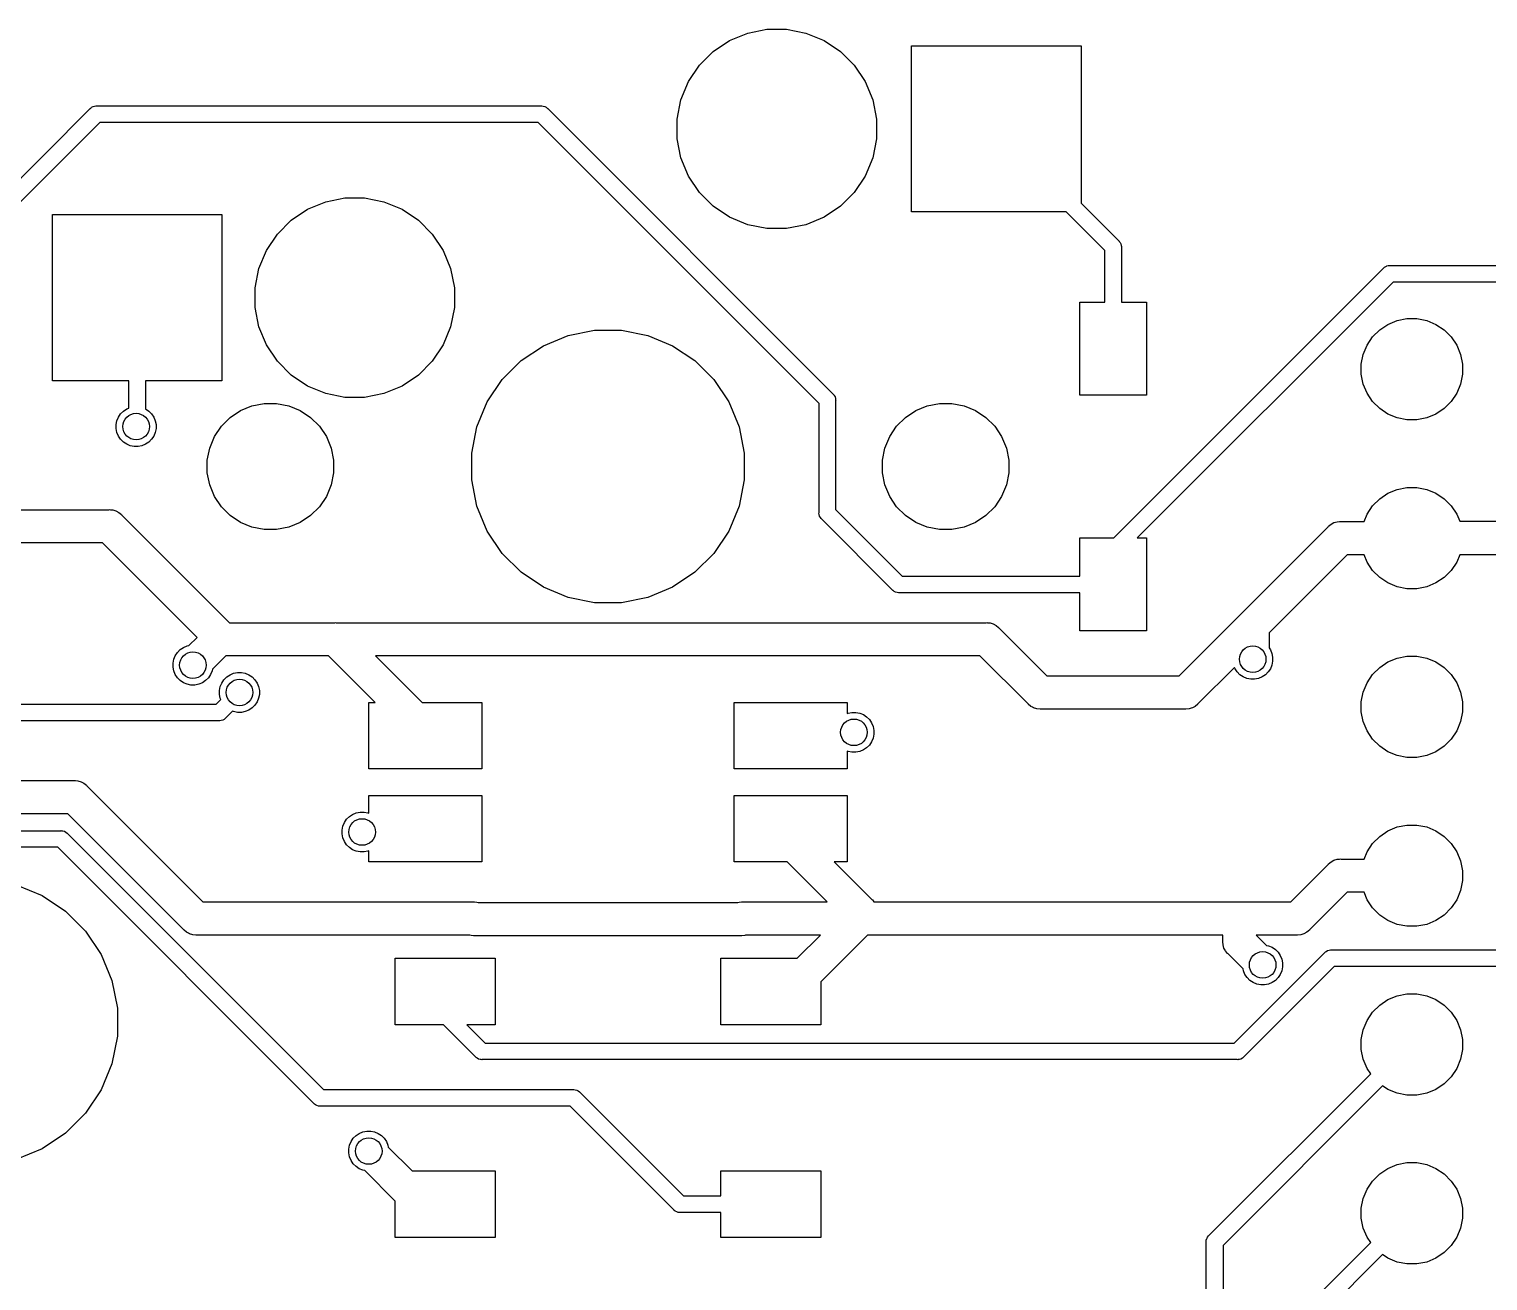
# Model space of a CAD drawing. Extents: x 0.5 to 11.2, y -4.1 to -0.9.
# Drawn here: x 4.189 to 5.053, y -1.798 to -1.056 of the extents above; entities that cross this region are included whole.
import ezdxf

# ---------------------------------------------------------------- set-up
doc = ezdxf.new("R2010")
doc.units = 0
doc.header["$MEASUREMENT"] = 0
doc.layers.add('BLACK', color=7, linetype='CONTINUOUS')

msp = doc.modelspace()

# ---------------------------------------------------------------- linework, layer by layer
at = {"layer": 'BLACK', "linetype": 'CONTINUOUS'}
for p, q in [((4.60382, -1.06282), (4.61457, -1.05837)), ((4.61457, -1.05837), (4.62597, -1.0561)), ((4.62597, -1.0561), (4.63761, -1.0561)), ((4.63761, -1.0561), (4.64902, -1.05837)), ((4.64902, -1.05837), (4.65976, -1.06282)), ((4.58592, -1.07751), (4.59415, -1.06929)), ((4.59415, -1.06929), (4.60382, -1.06282)), ((4.65976, -1.06282), (4.66944, -1.06929)), ((4.66944, -1.06929), (4.67766, -1.07751)), ((4.71159, -1.16437), (4.71159, -1.06594)), ((4.71159, -1.06594), (4.81199, -1.06594)), ((4.81199, -1.06594), (4.81199, -1.15918)), ((4.57946, -1.08718), (4.58592, -1.07751)), ((4.67766, -1.07751), (4.68413, -1.08718)), ((4.57501, -1.09793), (4.57946, -1.08718)), ((4.68413, -1.08718), (4.68858, -1.09793)), ((4.1584, -1.16977), (4.22499, -1.10319)), ((4.22499, -1.10319), (4.22515, -1.103)), ((4.22515, -1.103), (4.22556, -1.10266)), ((4.22556, -1.10266), (4.22589, -1.10238)), ((4.22589, -1.10238), (4.22675, -1.10193)), ((4.22675, -1.10193), (4.22768, -1.10165)), ((4.22768, -1.10165), (4.2284, -1.10157)), ((4.2284, -1.10157), (4.22864, -1.10155)), ((4.2284, -1.10157), (4.2284, -1.10157)), ((4.22864, -1.10155), (4.22888, -1.10157)), ((4.22888, -1.10157), (4.49218, -1.10157)), ((4.49218, -1.10157), (4.49242, -1.10155)), ((4.49242, -1.10155), (4.49266, -1.10157)), ((4.49266, -1.10157), (4.49266, -1.10157)), ((4.49266, -1.10157), (4.49339, -1.10165)), ((4.49339, -1.10165), (4.49431, -1.10193)), ((4.49431, -1.10193), (4.49517, -1.10238)), ((4.49517, -1.10238), (4.49592, -1.103)), ((4.49592, -1.103), (4.49607, -1.10319)), ((4.49607, -1.10319), (4.66502, -1.27214)), ((4.57274, -1.10934), (4.57501, -1.09793)), ((4.68858, -1.09793), (4.69085, -1.10934)), ((4.23068, -1.11142), (4.16663, -1.17546)), ((4.49038, -1.11142), (4.23068, -1.11142)), ((4.65679, -1.27783), (4.49038, -1.11142)), ((4.57274, -1.12097), (4.57274, -1.10934)), ((4.69085, -1.10934), (4.69085, -1.12097)), ((4.57501, -1.13238), (4.57274, -1.12097)), ((4.69085, -1.12097), (4.68858, -1.13238)), ((4.57946, -1.14313), (4.57501, -1.13238)), ((4.68858, -1.13238), (4.68413, -1.14313)), ((4.58592, -1.1528), (4.57946, -1.14313)), ((4.68413, -1.14313), (4.67766, -1.1528)), ((4.36457, -1.15837), (4.37597, -1.1561)), ((4.37597, -1.1561), (4.38761, -1.1561)), ((4.38761, -1.1561), (4.39902, -1.15837)), ((4.59415, -1.16103), (4.58592, -1.1528)), ((4.67766, -1.1528), (4.66944, -1.16103)), ((4.20266, -1.26437), (4.20266, -1.16594)), ((4.20266, -1.16594), (4.30305, -1.16594)), ((4.30305, -1.16594), (4.30305, -1.26437)), ((4.34415, -1.16929), (4.35382, -1.16282)), ((4.35382, -1.16282), (4.36457, -1.15837)), ((4.39902, -1.15837), (4.40976, -1.16282)), ((4.40976, -1.16282), (4.41944, -1.16929)), ((4.60382, -1.16749), (4.59415, -1.16103)), ((4.66944, -1.16103), (4.65976, -1.16749)), ((4.80326, -1.16437), (4.71159, -1.16437)), ((4.82608, -1.1872), (4.80326, -1.16437)), ((4.81199, -1.15918), (4.83431, -1.18151)), ((4.33592, -1.17751), (4.34415, -1.16929)), ((4.41944, -1.16929), (4.42766, -1.17751)), ((4.61457, -1.17194), (4.60382, -1.16749)), ((4.62597, -1.17421), (4.61457, -1.17194)), ((4.63761, -1.17421), (4.62597, -1.17421)), ((4.64902, -1.17194), (4.63761, -1.17421)), ((4.65976, -1.16749), (4.64902, -1.17194)), ((4.32946, -1.18718), (4.33592, -1.17751)), ((4.42766, -1.17751), (4.43413, -1.18718)), ((4.83431, -1.18151), (4.8345, -1.18166)), ((4.8345, -1.18166), (4.83465, -1.18185)), ((4.83465, -1.18185), (4.83465, -1.18185)), ((4.83465, -1.18185), (4.83504, -1.18231)), ((4.83504, -1.18231), (4.83512, -1.18241)), ((4.83512, -1.18241), (4.83557, -1.18327)), ((4.83557, -1.18327), (4.83585, -1.18419)), ((4.32501, -1.19793), (4.32946, -1.18718)), ((4.43413, -1.18718), (4.43858, -1.19793)), ((4.82608, -1.21772), (4.82608, -1.1872)), ((4.83585, -1.18419), (4.83593, -1.18492)), ((4.83593, -1.18492), (4.83593, -1.18492)), ((4.83593, -1.18492), (4.83595, -1.18516)), ((4.83595, -1.18516), (4.83593, -1.1854)), ((4.83593, -1.1854), (4.83593, -1.21772)), ((4.32274, -1.20934), (4.32501, -1.19793)), ((4.43858, -1.19793), (4.44085, -1.20934)), ((4.83142, -1.35748), (4.99122, -1.19768)), ((4.99122, -1.19768), (4.99138, -1.19749)), ((4.99138, -1.19749), (4.99179, -1.19715)), ((4.99179, -1.19715), (4.99213, -1.19687)), ((4.99213, -1.19687), (4.99298, -1.19642)), ((4.99298, -1.19642), (4.99318, -1.19636)), ((4.99318, -1.19636), (4.99391, -1.19613)), ((4.99391, -1.19613), (4.99463, -1.19606)), ((4.99463, -1.19606), (4.99487, -1.19604)), ((4.99463, -1.19606), (4.99463, -1.19606)), ((4.99487, -1.19604), (4.99512, -1.19606)), ((4.99512, -1.19606), (5.62604, -1.19606)), ((4.32274, -1.22097), (4.32274, -1.20934)), ((4.44085, -1.20934), (4.44085, -1.22097)), ((4.99691, -1.20591), (4.84534, -1.35748)), ((5.62424, -1.20591), (4.99691, -1.20591)), ((4.81132, -1.27283), (4.81132, -1.21772)), ((4.81132, -1.21772), (4.82608, -1.21772)), ((4.83593, -1.21772), (4.85069, -1.21772)), ((4.85069, -1.21772), (4.85069, -1.27283)), ((4.32501, -1.23238), (4.32274, -1.22097)), ((4.44085, -1.22097), (4.43858, -1.23238)), ((4.32946, -1.24313), (4.32501, -1.23238)), ((4.43858, -1.23238), (4.43413, -1.24313)), ((4.50825, -1.23755), (4.52384, -1.23445)), ((4.52384, -1.23445), (4.53974, -1.23445)), ((4.53974, -1.23445), (4.55533, -1.23755)), ((4.98473, -1.23844), (4.9889, -1.23426)), ((4.9889, -1.23426), (4.99382, -1.23097)), ((4.99382, -1.23097), (4.99928, -1.22871)), ((4.99928, -1.22871), (5.00507, -1.22756)), ((5.00507, -1.22756), (5.01098, -1.22756)), ((5.01098, -1.22756), (5.01678, -1.22871)), ((5.01678, -1.22871), (5.02224, -1.23097)), ((5.02224, -1.23097), (5.02715, -1.23426)), ((5.02715, -1.23426), (5.03133, -1.23844)), ((4.33592, -1.2528), (4.32946, -1.24313)), ((4.43413, -1.24313), (4.42766, -1.2528)), ((4.48034, -1.25247), (4.49356, -1.24363)), ((4.49356, -1.24363), (4.50825, -1.23755)), ((4.55533, -1.23755), (4.57002, -1.24363)), ((4.57002, -1.24363), (4.58324, -1.25247)), ((4.97918, -1.24881), (4.98144, -1.24335)), ((4.98144, -1.24335), (4.98473, -1.23844)), ((5.03133, -1.23844), (5.03461, -1.24335)), ((5.03461, -1.24335), (5.03687, -1.24881)), ((4.34415, -1.26103), (4.33592, -1.2528)), ((4.42766, -1.2528), (4.41944, -1.26103)), ((4.4691, -1.26371), (4.48034, -1.25247)), ((4.58324, -1.25247), (4.59448, -1.26371)), ((4.97803, -1.2546), (4.97918, -1.24881)), ((5.03687, -1.24881), (5.03803, -1.2546)), ((4.35382, -1.26749), (4.34415, -1.26103)), ((4.41944, -1.26103), (4.40976, -1.26749)), ((4.97803, -1.26051), (4.97803, -1.2546)), ((4.97918, -1.26631), (4.97803, -1.26051)), ((5.03803, -1.26051), (5.03687, -1.26631)), ((5.03803, -1.2546), (5.03803, -1.26051)), ((4.24793, -1.26437), (4.20266, -1.26437)), ((4.24793, -1.28055), (4.24793, -1.26437)), ((4.30305, -1.26437), (4.25778, -1.26437)), ((4.25778, -1.26437), (4.25778, -1.28103)), ((4.36457, -1.27194), (4.35382, -1.26749)), ((4.40976, -1.26749), (4.39902, -1.27194)), ((4.46027, -1.27693), (4.4691, -1.26371)), ((4.59448, -1.26371), (4.60331, -1.27693)), ((4.98144, -1.27177), (4.97918, -1.26631)), ((5.03687, -1.26631), (5.03461, -1.27177)), ((4.32088, -1.27919), (4.32811, -1.27776)), ((4.32811, -1.27776), (4.33548, -1.27776)), ((4.33548, -1.27776), (4.3427, -1.27919)), ((4.37597, -1.27421), (4.36457, -1.27194)), ((4.38761, -1.27421), (4.37597, -1.27421)), ((4.39902, -1.27194), (4.38761, -1.27421)), ((4.45418, -1.29162), (4.46027, -1.27693)), ((4.60331, -1.27693), (4.6094, -1.29162)), ((4.65679, -1.34248), (4.65679, -1.27783)), ((4.66502, -1.27214), (4.66521, -1.27229)), ((4.66521, -1.27229), (4.66536, -1.27248)), ((4.66536, -1.27248), (4.66536, -1.27248)), ((4.66536, -1.27248), (4.66569, -1.27288)), ((4.66569, -1.27288), (4.66582, -1.27304)), ((4.66582, -1.27304), (4.66628, -1.27389)), ((4.66628, -1.27389), (4.66656, -1.27482)), ((4.66656, -1.27482), (4.66663, -1.27555)), ((4.66663, -1.27555), (4.66663, -1.27555)), ((4.66663, -1.27555), (4.66666, -1.27579)), ((4.66666, -1.27579), (4.66663, -1.27603)), ((4.66663, -1.27603), (4.66663, -1.34068)), ((4.72088, -1.27919), (4.72811, -1.27776)), ((4.72811, -1.27776), (4.73548, -1.27776)), ((4.73548, -1.27776), (4.7427, -1.27919)), ((4.85069, -1.27283), (4.81132, -1.27283)), ((4.98473, -1.27668), (4.98144, -1.27177)), ((4.9889, -1.28086), (4.98473, -1.27668)), ((5.03133, -1.27668), (5.02715, -1.28086)), ((5.03461, -1.27177), (5.03133, -1.27668)), ((4.24091, -1.28809), (4.2418, -1.28594)), ((4.2418, -1.28594), (4.24309, -1.28401)), ((4.24309, -1.28401), (4.24473, -1.28236)), ((4.24473, -1.28236), (4.24667, -1.28107)), ((4.24667, -1.28107), (4.24793, -1.28055)), ((4.25778, -1.28103), (4.25786, -1.28107)), ((4.25786, -1.28107), (4.25979, -1.28236)), ((4.25979, -1.28236), (4.26144, -1.28401)), ((4.26144, -1.28401), (4.26273, -1.28594)), ((4.26273, -1.28594), (4.26362, -1.28809)), ((4.30274, -1.29132), (4.30795, -1.28611)), ((4.30795, -1.28611), (4.31408, -1.28201)), ((4.31408, -1.28201), (4.32088, -1.27919)), ((4.3427, -1.27919), (4.34951, -1.28201)), ((4.34951, -1.28201), (4.35563, -1.28611)), ((4.35563, -1.28611), (4.36084, -1.29132)), ((4.70274, -1.29132), (4.70795, -1.28611)), ((4.70795, -1.28611), (4.71408, -1.28201)), ((4.71408, -1.28201), (4.72088, -1.27919)), ((4.7427, -1.27919), (4.74951, -1.28201)), ((4.74951, -1.28201), (4.75563, -1.28611)), ((4.75563, -1.28611), (4.76084, -1.29132)), ((4.99382, -1.28414), (4.9889, -1.28086)), ((4.99928, -1.28641), (4.99382, -1.28414)), ((5.00507, -1.28756), (4.99928, -1.28641)), ((5.01678, -1.28641), (5.01098, -1.28756)), ((5.02224, -1.28414), (5.01678, -1.28641)), ((5.02715, -1.28086), (5.02224, -1.28414)), ((4.24045, -1.29037), (4.24091, -1.28809)), ((4.24045, -1.2927), (4.24045, -1.29037)), ((4.24091, -1.29498), (4.24045, -1.2927)), ((4.2418, -1.29713), (4.24091, -1.29498)), ((4.26362, -1.29498), (4.26273, -1.29713)), ((4.26362, -1.28809), (4.26407, -1.29037)), ((4.26407, -1.2927), (4.26362, -1.29498)), ((4.26407, -1.29037), (4.26407, -1.2927)), ((4.29865, -1.29744), (4.30274, -1.29132)), ((4.36084, -1.29132), (4.36494, -1.29744)), ((4.45108, -1.30721), (4.45418, -1.29162)), ((4.6094, -1.29162), (4.6125, -1.30721)), ((4.69865, -1.29744), (4.70274, -1.29132)), ((4.76084, -1.29132), (4.76494, -1.29744)), ((5.01098, -1.28756), (5.00507, -1.28756)), ((4.24309, -1.29906), (4.2418, -1.29713)), ((4.24473, -1.30071), (4.24309, -1.29906)), ((4.24667, -1.302), (4.24473, -1.30071)), ((4.24882, -1.30289), (4.24667, -1.302)), ((4.2511, -1.30335), (4.24882, -1.30289)), ((4.25343, -1.30335), (4.2511, -1.30335)), ((4.25571, -1.30289), (4.25343, -1.30335)), ((4.25786, -1.302), (4.25571, -1.30289)), ((4.25979, -1.30071), (4.25786, -1.302)), ((4.26144, -1.29906), (4.25979, -1.30071)), ((4.26273, -1.29713), (4.26144, -1.29906)), ((4.29439, -1.31147), (4.29583, -1.30425)), ((4.29583, -1.30425), (4.29865, -1.29744)), ((4.36494, -1.29744), (4.36776, -1.30425)), ((4.36776, -1.30425), (4.36919, -1.31147)), ((4.69439, -1.31147), (4.69583, -1.30425)), ((4.69583, -1.30425), (4.69865, -1.29744)), ((4.76494, -1.29744), (4.76776, -1.30425)), ((4.76776, -1.30425), (4.76919, -1.31147)), ((4.29439, -1.31884), (4.29439, -1.31147)), ((4.36919, -1.31147), (4.36919, -1.31884)), ((4.45108, -1.32311), (4.45108, -1.30721)), ((4.6125, -1.30721), (4.6125, -1.32311)), ((4.69439, -1.31884), (4.69439, -1.31147)), ((4.76919, -1.31147), (4.76919, -1.31884)), ((4.29583, -1.32607), (4.29439, -1.31884)), ((4.36919, -1.31884), (4.36776, -1.32607)), ((4.69583, -1.32607), (4.69439, -1.31884)), ((4.76919, -1.31884), (4.76776, -1.32607)), ((4.29865, -1.33287), (4.29583, -1.32607)), ((4.36776, -1.32607), (4.36494, -1.33287)), ((4.45418, -1.3387), (4.45108, -1.32311)), ((4.6125, -1.32311), (4.6094, -1.3387)), ((4.69865, -1.33287), (4.69583, -1.32607)), ((4.76776, -1.32607), (4.76494, -1.33287)), ((4.99382, -1.33097), (4.99928, -1.32871)), ((4.99928, -1.32871), (5.00507, -1.32756)), ((5.00507, -1.32756), (5.01098, -1.32756)), ((5.01098, -1.32756), (5.01678, -1.32871)), ((5.01678, -1.32871), (5.02224, -1.33097)), ((4.30274, -1.339), (4.29865, -1.33287)), ((4.30795, -1.34421), (4.30274, -1.339)), ((4.36084, -1.339), (4.35563, -1.34421)), ((4.36494, -1.33287), (4.36084, -1.339)), ((4.46027, -1.35339), (4.45418, -1.3387)), ((4.6094, -1.3387), (4.60331, -1.35339)), ((4.70274, -1.339), (4.69865, -1.33287)), ((4.70795, -1.34421), (4.70274, -1.339)), ((4.76084, -1.339), (4.75563, -1.34421)), ((4.76494, -1.33287), (4.76084, -1.339)), ((4.98144, -1.34335), (4.98473, -1.33844)), ((4.98473, -1.33844), (4.9889, -1.33426)), ((4.9889, -1.33426), (4.99382, -1.33097)), ((5.02224, -1.33097), (5.02715, -1.33426)), ((5.02715, -1.33426), (5.03133, -1.33844)), ((5.03133, -1.33844), (5.03461, -1.34335)), ((4.05162, -1.34075), (4.23603, -1.34075)), ((4.23603, -1.34075), (4.23652, -1.3407)), ((4.23652, -1.3407), (4.237, -1.34075)), ((4.237, -1.34075), (4.23845, -1.34089)), ((4.23845, -1.34089), (4.2403, -1.34145)), ((4.2403, -1.34145), (4.24201, -1.34237)), ((4.24201, -1.34237), (4.24351, -1.3436)), ((4.24351, -1.3436), (4.24382, -1.34397)), ((4.24382, -1.34397), (4.30752, -1.40768)), ((4.31408, -1.3483), (4.30795, -1.34421)), ((4.35563, -1.34421), (4.34951, -1.3483)), ((4.65677, -1.34272), (4.65679, -1.34248)), ((4.65686, -1.34368), (4.65677, -1.34272)), ((4.65714, -1.34461), (4.65686, -1.34368)), ((4.6576, -1.34546), (4.65714, -1.34461)), ((4.65802, -1.34597), (4.6576, -1.34546)), ((4.65822, -1.34621), (4.65802, -1.34597)), ((4.6584, -1.34637), (4.65822, -1.34621)), ((4.70039, -1.38835), (4.6584, -1.34637)), ((4.66663, -1.34068), (4.70607, -1.38012)), ((4.71408, -1.3483), (4.70795, -1.34421)), ((4.75563, -1.34421), (4.74951, -1.3483)), ((4.96182, -1.34842), (4.96367, -1.34786)), ((4.96367, -1.34786), (4.96512, -1.34772)), ((4.96512, -1.34772), (4.9656, -1.34767)), ((4.96512, -1.34772), (4.96512, -1.34772)), ((4.9656, -1.34767), (4.96608, -1.34772)), ((4.96608, -1.34772), (4.97963, -1.34772)), ((4.97963, -1.34772), (4.98144, -1.34335)), ((5.03461, -1.34335), (5.03636, -1.34756)), ((5.03636, -1.34756), (5.50675, -1.34756)), ((4.32088, -1.35112), (4.31408, -1.3483)), ((4.32811, -1.35256), (4.32088, -1.35112)), ((4.33548, -1.35256), (4.32811, -1.35256)), ((4.3427, -1.35112), (4.33548, -1.35256)), ((4.34951, -1.3483), (4.3427, -1.35112)), ((4.4691, -1.36661), (4.46027, -1.35339)), ((4.60331, -1.35339), (4.59448, -1.36661)), ((4.72088, -1.35112), (4.71408, -1.3483)), ((4.72811, -1.35256), (4.72088, -1.35112)), ((4.73548, -1.35256), (4.72811, -1.35256)), ((4.7427, -1.35112), (4.73548, -1.35256)), ((4.74951, -1.3483), (4.7427, -1.35112)), ((4.90698, -1.40226), (4.9583, -1.35094)), ((4.9583, -1.35094), (4.95861, -1.35057)), ((4.95861, -1.35057), (4.96011, -1.34934)), ((4.96011, -1.34934), (4.96182, -1.34842)), ((4.23244, -1.36043), (4.04802, -1.36043)), ((4.28842, -1.41641), (4.23244, -1.36043)), ((4.81132, -1.38012), (4.81132, -1.35748)), ((4.81132, -1.35748), (4.83142, -1.35748)), ((4.84534, -1.35748), (4.85069, -1.35748)), ((4.85069, -1.35748), (4.85069, -1.4126)), ((4.48034, -1.37785), (4.4691, -1.36661)), ((4.59448, -1.36661), (4.58324, -1.37785)), ((4.96968, -1.3674), (4.92344, -1.41364)), ((4.97963, -1.3674), (4.96968, -1.3674)), ((4.98144, -1.37177), (4.97963, -1.3674)), ((4.98473, -1.37668), (4.98144, -1.37177)), ((5.03461, -1.37177), (5.03133, -1.37668)), ((5.03636, -1.36756), (5.03461, -1.37177)), ((5.5031, -1.36756), (5.03636, -1.36756)), ((4.49356, -1.38668), (4.48034, -1.37785)), ((4.58324, -1.37785), (4.57002, -1.38668)), ((4.70607, -1.38012), (4.81132, -1.38012)), ((4.9889, -1.38086), (4.98473, -1.37668)), ((4.99382, -1.38414), (4.9889, -1.38086)), ((5.02715, -1.38086), (5.02224, -1.38414)), ((5.03133, -1.37668), (5.02715, -1.38086)), ((4.50825, -1.39276), (4.49356, -1.38668)), ((4.57002, -1.38668), (4.55533, -1.39276)), ((4.70054, -1.38854), (4.70039, -1.38835)), ((4.70073, -1.38869), (4.70054, -1.38854)), ((4.70102, -1.38893), (4.70073, -1.38869)), ((4.70073, -1.38869), (4.70073, -1.38869)), ((4.70129, -1.38915), (4.70102, -1.38893)), ((4.70214, -1.38961), (4.70129, -1.38915)), ((4.70307, -1.38989), (4.70214, -1.38961)), ((4.70379, -1.38996), (4.70307, -1.38989)), ((4.70404, -1.38998), (4.70379, -1.38996)), ((4.70379, -1.38996), (4.70379, -1.38996)), ((4.70428, -1.38996), (4.70404, -1.38998)), ((4.81132, -1.38996), (4.70428, -1.38996)), ((4.81132, -1.4126), (4.81132, -1.38996)), ((4.99928, -1.38641), (4.99382, -1.38414)), ((5.00507, -1.38756), (4.99928, -1.38641)), ((5.01098, -1.38756), (5.00507, -1.38756)), ((5.01678, -1.38641), (5.01098, -1.38756)), ((5.02224, -1.38414), (5.01678, -1.38641)), ((4.52384, -1.39587), (4.50825, -1.39276)), ((4.53974, -1.39587), (4.52384, -1.39587)), ((4.55533, -1.39276), (4.53974, -1.39587)), ((4.30752, -1.40768), (4.36989, -1.40768)), ((4.36989, -1.40768), (4.37037, -1.40763)), ((4.37037, -1.40763), (4.37086, -1.40768)), ((4.37086, -1.40768), (4.75572, -1.40768)), ((4.75572, -1.40768), (4.7562, -1.40763)), ((4.7562, -1.40763), (4.75668, -1.40768)), ((4.75668, -1.40768), (4.75813, -1.40782)), ((4.75813, -1.40782), (4.75999, -1.40838)), ((4.75999, -1.40838), (4.7617, -1.4093)), ((4.87007, -1.43917), (4.9063, -1.40294)), ((4.9063, -1.40294), (4.9066, -1.40257)), ((4.9066, -1.40257), (4.90698, -1.40226)), ((4.28358, -1.42125), (4.28842, -1.41641)), ((4.7617, -1.4093), (4.76319, -1.41053)), ((4.76319, -1.41053), (4.7635, -1.4109)), ((4.7635, -1.4109), (4.79177, -1.43917)), ((4.85069, -1.4126), (4.81132, -1.4126)), ((4.92344, -1.41364), (4.92344, -1.42268)), ((4.27546, -1.42723), (4.27675, -1.42529)), ((4.27675, -1.42529), (4.2784, -1.42365)), ((4.2784, -1.42365), (4.28033, -1.42236)), ((4.28033, -1.42236), (4.28248, -1.42147)), ((4.28248, -1.42147), (4.28358, -1.42125)), ((4.92344, -1.42268), (4.92415, -1.42374)), ((4.92415, -1.42374), (4.92504, -1.42589)), ((4.27411, -1.43166), (4.27457, -1.42938)), ((4.27411, -1.43399), (4.27411, -1.43166)), ((4.27457, -1.43627), (4.27411, -1.43399)), ((4.27457, -1.42938), (4.27546, -1.42723)), ((4.30504, -1.42763), (4.2975, -1.43517)), ((4.30531, -1.42736), (4.30504, -1.42763)), ((4.30504, -1.42763), (4.30504, -1.42763)), ((4.3663, -1.42736), (4.30531, -1.42736)), ((4.39386, -1.45492), (4.3663, -1.42736)), ((4.75212, -1.42736), (4.39414, -1.42736)), ((4.39414, -1.42736), (4.42169, -1.45492)), ((4.7804, -1.45563), (4.75212, -1.42736)), ((4.9029, -1.43418), (4.88145, -1.45563)), ((4.90321, -1.43493), (4.9029, -1.43418)), ((4.92504, -1.43278), (4.92415, -1.43493)), ((4.92504, -1.42589), (4.92549, -1.42817)), ((4.92549, -1.43049), (4.92504, -1.43278)), ((4.92549, -1.42817), (4.92549, -1.43049)), ((4.98473, -1.43844), (4.9889, -1.43426)), ((4.9889, -1.43426), (4.99382, -1.43097)), ((4.99382, -1.43097), (4.99928, -1.42871)), ((4.99928, -1.42871), (5.00507, -1.42756)), ((5.00507, -1.42756), (5.01098, -1.42756)), ((5.01098, -1.42756), (5.01678, -1.42871)), ((5.01678, -1.42871), (5.02224, -1.43097)), ((5.02224, -1.43097), (5.02715, -1.43426)), ((5.02715, -1.43426), (5.03133, -1.43844)), ((4.27546, -1.43842), (4.27457, -1.43627)), ((4.27675, -1.44035), (4.27546, -1.43842)), ((4.2784, -1.442), (4.27675, -1.44035)), ((4.28033, -1.44329), (4.2784, -1.442)), ((4.29345, -1.442), (4.29152, -1.44329)), ((4.2951, -1.44035), (4.29345, -1.442)), ((4.29639, -1.43842), (4.2951, -1.44035)), ((4.29728, -1.43627), (4.29639, -1.43842)), ((4.2975, -1.43517), (4.29728, -1.43627)), ((4.30302, -1.44342), (4.30431, -1.44149)), ((4.30431, -1.44149), (4.30596, -1.43984)), ((4.30596, -1.43984), (4.30789, -1.43855)), ((4.30789, -1.43855), (4.31004, -1.43766)), ((4.31004, -1.43766), (4.31232, -1.4372)), ((4.31232, -1.4372), (4.31465, -1.4372)), ((4.31465, -1.4372), (4.31693, -1.43766)), ((4.31693, -1.43766), (4.31908, -1.43855)), ((4.31908, -1.43855), (4.32101, -1.43984)), ((4.32101, -1.43984), (4.32266, -1.44149)), ((4.32266, -1.44149), (4.32395, -1.44342)), ((4.79177, -1.43917), (4.87007, -1.43917)), ((4.90451, -1.43686), (4.90321, -1.43493)), ((4.90615, -1.4385), (4.90451, -1.43686)), ((4.90809, -1.4398), (4.90615, -1.4385)), ((4.91024, -1.44069), (4.90809, -1.4398)), ((4.91252, -1.44114), (4.91024, -1.44069)), ((4.91484, -1.44114), (4.91252, -1.44114)), ((4.91713, -1.44069), (4.91484, -1.44114)), ((4.91928, -1.4398), (4.91713, -1.44069)), ((4.92121, -1.4385), (4.91928, -1.4398)), ((4.92286, -1.43686), (4.92121, -1.4385)), ((4.92415, -1.43493), (4.92286, -1.43686)), ((4.98144, -1.44335), (4.98473, -1.43844)), ((5.03133, -1.43844), (5.03461, -1.44335)), ((4.28248, -1.44418), (4.28033, -1.44329)), ((4.28476, -1.44463), (4.28248, -1.44418)), ((4.28709, -1.44463), (4.28476, -1.44463)), ((4.28937, -1.44418), (4.28709, -1.44463)), ((4.29152, -1.44329), (4.28937, -1.44418)), ((4.30167, -1.44785), (4.30213, -1.44557)), ((4.30167, -1.45018), (4.30167, -1.44785)), ((4.30213, -1.45246), (4.30167, -1.45018)), ((4.30213, -1.44557), (4.30302, -1.44342)), ((4.32395, -1.44342), (4.32484, -1.44557)), ((4.32484, -1.44557), (4.3253, -1.44785)), ((4.3253, -1.45018), (4.32484, -1.45246)), ((4.3253, -1.44785), (4.3253, -1.45018)), ((4.97803, -1.4546), (4.97918, -1.44881)), ((4.97918, -1.44881), (4.98144, -1.44335)), ((5.03461, -1.44335), (5.03687, -1.44881)), ((5.03687, -1.44881), (5.03803, -1.4546)), ((4.0108, -1.45591), (4.29964, -1.45591)), ((4.29964, -1.45591), (4.30241, -1.45313)), ((4.30241, -1.45313), (4.30213, -1.45246)), ((4.30937, -1.46009), (4.30532, -1.46414)), ((4.31004, -1.46037), (4.30937, -1.46009)), ((4.31908, -1.45948), (4.31693, -1.46037)), ((4.32101, -1.45819), (4.31908, -1.45948)), ((4.32266, -1.45654), (4.32101, -1.45819)), ((4.32395, -1.45461), (4.32266, -1.45654)), ((4.32484, -1.45246), (4.32395, -1.45461)), ((4.39006, -1.49429), (4.39006, -1.45492)), ((4.39006, -1.45492), (4.39386, -1.45492)), ((4.42169, -1.45492), (4.45699, -1.45492)), ((4.45699, -1.45492), (4.45699, -1.49429)), ((4.60659, -1.49429), (4.60659, -1.45492)), ((4.60659, -1.45492), (4.67352, -1.45492)), ((4.67352, -1.45492), (4.67352, -1.46148)), ((4.7807, -1.45601), (4.7804, -1.45563)), ((4.7822, -1.45724), (4.7807, -1.45601)), ((4.7832, -1.45777), (4.7822, -1.45724)), ((4.78391, -1.45815), (4.7832, -1.45777)), ((4.78577, -1.45872), (4.78391, -1.45815)), ((4.7877, -1.45891), (4.78577, -1.45872)), ((4.78818, -1.45886), (4.7877, -1.45891)), ((4.87366, -1.45886), (4.78818, -1.45886)), ((4.87414, -1.45891), (4.87366, -1.45886)), ((4.87607, -1.45872), (4.87414, -1.45891)), ((4.87719, -1.45838), (4.87607, -1.45872)), ((4.87793, -1.45815), (4.87719, -1.45838)), ((4.87964, -1.45724), (4.87793, -1.45815)), ((4.88114, -1.45601), (4.87964, -1.45724)), ((4.88145, -1.45563), (4.88114, -1.45601)), ((4.97803, -1.46051), (4.97803, -1.4546)), ((5.03803, -1.4546), (5.03803, -1.46051)), ((4.30143, -1.46575), (4.009, -1.46575)), ((4.30167, -1.46577), (4.30143, -1.46575)), ((4.30192, -1.46575), (4.30167, -1.46577)), ((4.30264, -1.46568), (4.30192, -1.46575)), ((4.30192, -1.46575), (4.30192, -1.46575)), ((4.30357, -1.4654), (4.30264, -1.46568)), ((4.30442, -1.46494), (4.30357, -1.4654)), ((4.30517, -1.46432), (4.30442, -1.46494)), ((4.30532, -1.46414), (4.30517, -1.46432)), ((4.31232, -1.46083), (4.31004, -1.46037)), ((4.31465, -1.46083), (4.31232, -1.46083)), ((4.31693, -1.46037), (4.31465, -1.46083)), ((4.67352, -1.46148), (4.67402, -1.46128)), ((4.67402, -1.46128), (4.6763, -1.46083)), ((4.6763, -1.46083), (4.67862, -1.46083)), ((4.67862, -1.46083), (4.68091, -1.46128)), ((4.68091, -1.46128), (4.68306, -1.46217)), ((4.68306, -1.46217), (4.68499, -1.46346)), ((4.68499, -1.46346), (4.68663, -1.46511)), ((4.68663, -1.46511), (4.68793, -1.46704)), ((4.68793, -1.46704), (4.68882, -1.46919)), ((4.97918, -1.46631), (4.97803, -1.46051)), ((4.98144, -1.47177), (4.97918, -1.46631)), ((5.03687, -1.46631), (5.03461, -1.47177)), ((5.03803, -1.46051), (5.03687, -1.46631)), ((4.68882, -1.47608), (4.68793, -1.47823)), ((4.68882, -1.46919), (4.68927, -1.47147)), ((4.68927, -1.4738), (4.68882, -1.47608)), ((4.68927, -1.47147), (4.68927, -1.4738)), ((4.98473, -1.47668), (4.98144, -1.47177)), ((4.9889, -1.48086), (4.98473, -1.47668)), ((5.03133, -1.47668), (5.02715, -1.48086)), ((5.03461, -1.47177), (5.03133, -1.47668)), ((4.67402, -1.48399), (4.67352, -1.48379)), ((4.67352, -1.48379), (4.67352, -1.49429)), ((4.6763, -1.48445), (4.67402, -1.48399)), ((4.67862, -1.48445), (4.6763, -1.48445)), ((4.68091, -1.48399), (4.67862, -1.48445)), ((4.68306, -1.4831), (4.68091, -1.48399)), ((4.68499, -1.48181), (4.68306, -1.4831)), ((4.68663, -1.48017), (4.68499, -1.48181)), ((4.68793, -1.47823), (4.68663, -1.48017)), ((4.99382, -1.48414), (4.9889, -1.48086)), ((4.99928, -1.48641), (4.99382, -1.48414)), ((5.02224, -1.48414), (5.01678, -1.48641)), ((5.02715, -1.48086), (5.02224, -1.48414)), ((4.45699, -1.49429), (4.39006, -1.49429)), ((4.67352, -1.49429), (4.60659, -1.49429)), ((5.00507, -1.48756), (4.99928, -1.48641)), ((5.01098, -1.48756), (5.00507, -1.48756)), ((5.01678, -1.48641), (5.01098, -1.48756)), ((4.02307, -1.50118), (4.21536, -1.50118)), ((4.21536, -1.50118), (4.21585, -1.50113)), ((4.21585, -1.50113), (4.21633, -1.50118)), ((4.21633, -1.50118), (4.21778, -1.50132)), ((4.21778, -1.50132), (4.21963, -1.50189)), ((4.21963, -1.50189), (4.22134, -1.5028)), ((4.22134, -1.5028), (4.22284, -1.50403)), ((4.22284, -1.50403), (4.22315, -1.50441)), ((4.22315, -1.50441), (4.29177, -1.57303)), ((4.39006, -1.52054), (4.39006, -1.51004)), ((4.39006, -1.51004), (4.45699, -1.51004)), ((4.45699, -1.51004), (4.45699, -1.54941)), ((4.60659, -1.54941), (4.60659, -1.51004)), ((4.60659, -1.51004), (4.67352, -1.51004)), ((4.67352, -1.51004), (4.67352, -1.54941)), ((4.38053, -1.52123), (4.38268, -1.52034)), ((4.38268, -1.52034), (4.38496, -1.51988)), ((4.38496, -1.51988), (4.38729, -1.51988)), ((4.38729, -1.51988), (4.38957, -1.52034)), ((4.38957, -1.52034), (4.39006, -1.52054)), ((4.21177, -1.52087), (4.01948, -1.52087)), ((4.2804, -1.58949), (4.21177, -1.52087)), ((4.37431, -1.53053), (4.37476, -1.52825)), ((4.37476, -1.52825), (4.37566, -1.5261)), ((4.37566, -1.5261), (4.37695, -1.52416)), ((4.37695, -1.52416), (4.37859, -1.52252)), ((4.37859, -1.52252), (4.38053, -1.52123)), ((4.99382, -1.53097), (4.99928, -1.52871)), ((4.99928, -1.52871), (5.00507, -1.52756)), ((5.00507, -1.52756), (5.01098, -1.52756)), ((5.01098, -1.52756), (5.01678, -1.52871)), ((5.01678, -1.52871), (5.02224, -1.53097)), ((3.17714, -1.53091), (4.20767, -1.53091)), ((4.20767, -1.53091), (4.20791, -1.53088)), ((4.20791, -1.53088), (4.20815, -1.53091)), ((4.20815, -1.53091), (4.20815, -1.53091)), ((4.20815, -1.53091), (4.20887, -1.53098)), ((4.20887, -1.53098), (4.2098, -1.53126)), ((4.2098, -1.53126), (4.21066, -1.53172)), ((4.21066, -1.53172), (4.21141, -1.53233)), ((4.21141, -1.53233), (4.21156, -1.53252)), ((4.21156, -1.53252), (4.36329, -1.68425)), ((4.37431, -1.53286), (4.37431, -1.53053)), ((4.37476, -1.53514), (4.37431, -1.53286)), ((4.37566, -1.53729), (4.37476, -1.53514)), ((4.37695, -1.53922), (4.37566, -1.53729)), ((4.98473, -1.53844), (4.9889, -1.53426)), ((4.9889, -1.53426), (4.99382, -1.53097)), ((5.02224, -1.53097), (5.02715, -1.53426)), ((5.02715, -1.53426), (5.03133, -1.53844)), ((4.20587, -1.54075), (3.17475, -1.54075)), ((4.35761, -1.69248), (4.20587, -1.54075)), ((4.37859, -1.54087), (4.37695, -1.53922)), ((4.38053, -1.54216), (4.37859, -1.54087)), ((4.38268, -1.54305), (4.38053, -1.54216)), ((4.38496, -1.5435), (4.38268, -1.54305)), ((4.38729, -1.5435), (4.38496, -1.5435)), ((4.38957, -1.54305), (4.38729, -1.5435)), ((4.39006, -1.54285), (4.38957, -1.54305)), ((4.39006, -1.54941), (4.39006, -1.54285)), ((4.97963, -1.54772), (4.98144, -1.54335)), ((4.98144, -1.54335), (4.98473, -1.53844)), ((5.03133, -1.53844), (5.03461, -1.54335)), ((5.03461, -1.54335), (5.03687, -1.54881)), ((4.45699, -1.54941), (4.39006, -1.54941)), ((4.63795, -1.54941), (4.60659, -1.54941)), ((4.66157, -1.57303), (4.63795, -1.54941)), ((4.67352, -1.54941), (4.66579, -1.54941)), ((4.66579, -1.54941), (4.68802, -1.57164)), ((4.93621, -1.57303), (4.9583, -1.55094)), ((4.9583, -1.55094), (4.95861, -1.55057)), ((4.95861, -1.55057), (4.96011, -1.54934)), ((4.96011, -1.54934), (4.96182, -1.54842)), ((4.96182, -1.54842), (4.96367, -1.54786)), ((4.96367, -1.54786), (4.96512, -1.54772)), ((4.96512, -1.54772), (4.9656, -1.54767)), ((4.96512, -1.54772), (4.96512, -1.54772)), ((4.9656, -1.54767), (4.96608, -1.54772)), ((4.96608, -1.54772), (4.97963, -1.54772)), ((5.03687, -1.54881), (5.03803, -1.5546)), ((5.03803, -1.5546), (5.03803, -1.56051)), ((4.18121, -1.56292), (4.19661, -1.5693)), ((5.03803, -1.56051), (5.03687, -1.56631)), ((4.19661, -1.5693), (4.21047, -1.57856)), ((4.68802, -1.57164), (4.68839, -1.57194)), ((4.68839, -1.57194), (4.68928, -1.57303)), ((4.96968, -1.5674), (4.94759, -1.58949)), ((4.97963, -1.5674), (4.96968, -1.5674)), ((4.98144, -1.57177), (4.97963, -1.5674)), ((4.98473, -1.57668), (4.98144, -1.57177)), ((5.03461, -1.57177), (5.03133, -1.57668)), ((5.03687, -1.56631), (5.03461, -1.57177)), ((4.21047, -1.57856), (4.22226, -1.59035)), ((4.29177, -1.57303), (4.45173, -1.57303)), ((4.45173, -1.57303), (4.45221, -1.57298)), ((4.45221, -1.57298), (4.4527, -1.57303)), ((4.4527, -1.57303), (4.45414, -1.57317)), ((4.45414, -1.57317), (4.45497, -1.57343)), ((4.45497, -1.57343), (4.60861, -1.57343)), ((4.60861, -1.57343), (4.60944, -1.57317)), ((4.60944, -1.57317), (4.61089, -1.57303)), ((4.61089, -1.57303), (4.61137, -1.57298)), ((4.61089, -1.57303), (4.61089, -1.57303)), ((4.61137, -1.57298), (4.61185, -1.57303)), ((4.61185, -1.57303), (4.66157, -1.57303)), ((4.68928, -1.57303), (4.90532, -1.57303)), ((4.90532, -1.57303), (4.90581, -1.57298)), ((4.90581, -1.57298), (4.90629, -1.57303)), ((4.90629, -1.57303), (4.93621, -1.57303)), ((4.9889, -1.58086), (4.98473, -1.57668)), ((4.99382, -1.58414), (4.9889, -1.58086)), ((5.02715, -1.58086), (5.02224, -1.58414)), ((5.03133, -1.57668), (5.02715, -1.58086)), ((4.2807, -1.58987), (4.2804, -1.58949)), ((4.94759, -1.58949), (4.94728, -1.58987)), ((4.99928, -1.58641), (4.99382, -1.58414)), ((5.00507, -1.58756), (4.99928, -1.58641)), ((5.01098, -1.58756), (5.00507, -1.58756)), ((5.01678, -1.58641), (5.01098, -1.58756)), ((5.02224, -1.58414), (5.01678, -1.58641)), ((4.22226, -1.59035), (4.23153, -1.60422)), ((4.2822, -1.5911), (4.2807, -1.58987)), ((4.2832, -1.59163), (4.2822, -1.5911)), ((4.28391, -1.59201), (4.2832, -1.59163)), ((4.28577, -1.59257), (4.28391, -1.59201)), ((4.2877, -1.59276), (4.28577, -1.59257)), ((4.28818, -1.59272), (4.2877, -1.59276)), ((4.44985, -1.59272), (4.28818, -1.59272)), ((4.45068, -1.59297), (4.44985, -1.59272)), ((4.45212, -1.59311), (4.45068, -1.59297)), ((4.45261, -1.59316), (4.45212, -1.59311)), ((4.45212, -1.59311), (4.45212, -1.59311)), ((4.45309, -1.59311), (4.45261, -1.59316)), ((4.61049, -1.59311), (4.45309, -1.59311)), ((4.61097, -1.59316), (4.61049, -1.59311)), ((4.6129, -1.59297), (4.61097, -1.59316)), ((4.61323, -1.59287), (4.6129, -1.59297)), ((4.61373, -1.59272), (4.61323, -1.59287)), ((4.65764, -1.59272), (4.61373, -1.59272)), ((4.64386, -1.6065), (4.65764, -1.59272)), ((4.68547, -1.59272), (4.65778, -1.62042)), ((4.89596, -1.59272), (4.68547, -1.59272)), ((4.89592, -1.59665), (4.89596, -1.59617)), ((4.89611, -1.59858), (4.89592, -1.59665)), ((4.89596, -1.59617), (4.89596, -1.59272)), ((4.9398, -1.59272), (4.91579, -1.59272)), ((4.91579, -1.59272), (4.92193, -1.59886)), ((4.94029, -1.59276), (4.9398, -1.59272)), ((4.94222, -1.59257), (4.94029, -1.59276)), ((4.94277, -1.59241), (4.94222, -1.59257)), ((4.94407, -1.59201), (4.94277, -1.59241)), ((4.94578, -1.5911), (4.94407, -1.59201)), ((4.94728, -1.58987), (4.94578, -1.5911)), ((4.23153, -1.60422), (4.23791, -1.61962)), ((4.40581, -1.64587), (4.40581, -1.6065)), ((4.40581, -1.6065), (4.46486, -1.6065)), ((4.46486, -1.6065), (4.46486, -1.64587)), ((4.59872, -1.64587), (4.59872, -1.6065)), ((4.59872, -1.6065), (4.64386, -1.6065)), ((4.89667, -1.60044), (4.89611, -1.59858)), ((4.89732, -1.60165), (4.89667, -1.60044)), ((4.89758, -1.60215), (4.89732, -1.60165)), ((4.89881, -1.60365), (4.89758, -1.60215)), ((4.89919, -1.60395), (4.89881, -1.60365)), ((4.90116, -1.60592), (4.89919, -1.60395)), ((4.90801, -1.61278), (4.90116, -1.60592)), ((4.90116, -1.60592), (4.90116, -1.60592)), ((4.90278, -1.65669), (4.95629, -1.60319)), ((4.92193, -1.59886), (4.92303, -1.59908)), ((4.92303, -1.59908), (4.92518, -1.59997)), ((4.92518, -1.59997), (4.92712, -1.60126)), ((4.92712, -1.60126), (4.92876, -1.6029)), ((4.92876, -1.6029), (4.93005, -1.60484)), ((4.93005, -1.60484), (4.93094, -1.60699)), ((4.93094, -1.60699), (4.9314, -1.60927)), ((4.95629, -1.60319), (4.95644, -1.603)), ((4.95644, -1.603), (4.9568, -1.60271)), ((4.9568, -1.60271), (4.95719, -1.60238)), ((4.95719, -1.60238), (4.95805, -1.60193)), ((4.95805, -1.60193), (4.95898, -1.60165)), ((4.95898, -1.60165), (4.9597, -1.60157)), ((4.9597, -1.60157), (4.95994, -1.60155)), ((4.9597, -1.60157), (4.9597, -1.60157)), ((4.95994, -1.60155), (4.96018, -1.60157)), ((4.96018, -1.60157), (5.62424, -1.60157)), ((4.90823, -1.61388), (4.90801, -1.61278)), ((4.90912, -1.61603), (4.90823, -1.61388)), ((4.96198, -1.61142), (4.90847, -1.66492)), ((4.93094, -1.61388), (4.93005, -1.61603)), ((4.9314, -1.6116), (4.93094, -1.61388)), ((4.9314, -1.60927), (4.9314, -1.6116)), ((5.62604, -1.61142), (4.96198, -1.61142)), ((4.23791, -1.61962), (4.24116, -1.63597)), ((4.65778, -1.62042), (4.65778, -1.64587)), ((4.91041, -1.61796), (4.90912, -1.61603)), ((4.91206, -1.61961), (4.91041, -1.61796)), ((4.91399, -1.6209), (4.91206, -1.61961)), ((4.91614, -1.62179), (4.91399, -1.6209)), ((4.91842, -1.62224), (4.91614, -1.62179)), ((4.92075, -1.62224), (4.91842, -1.62224)), ((4.92303, -1.62179), (4.92075, -1.62224)), ((4.92518, -1.6209), (4.92303, -1.62179)), ((4.92712, -1.61961), (4.92518, -1.6209)), ((4.92876, -1.61796), (4.92712, -1.61961)), ((4.93005, -1.61603), (4.92876, -1.61796)), ((4.9889, -1.63426), (4.99382, -1.63097)), ((4.99382, -1.63097), (4.99928, -1.62871)), ((4.99928, -1.62871), (5.00507, -1.62756)), ((5.00507, -1.62756), (5.01098, -1.62756)), ((5.01098, -1.62756), (5.01678, -1.62871)), ((5.01678, -1.62871), (5.02224, -1.63097)), ((5.02224, -1.63097), (5.02715, -1.63426)), ((4.24116, -1.63597), (4.24116, -1.65265)), ((4.98144, -1.64335), (4.98473, -1.63844)), ((4.98473, -1.63844), (4.9889, -1.63426)), ((5.02715, -1.63426), (5.03133, -1.63844)), ((5.03133, -1.63844), (5.03461, -1.64335)), ((4.43428, -1.64587), (4.40581, -1.64587)), ((4.45334, -1.66492), (4.43428, -1.64587)), ((4.46486, -1.64587), (4.4482, -1.64587)), ((4.4482, -1.64587), (4.45903, -1.65669)), ((4.65778, -1.64587), (4.59872, -1.64587)), ((4.97803, -1.6546), (4.97918, -1.64881)), ((4.97918, -1.64881), (4.98144, -1.64335)), ((5.03461, -1.64335), (5.03687, -1.64881)), ((5.03687, -1.64881), (5.03803, -1.6546)), ((4.24116, -1.65265), (4.23791, -1.669)), ((4.45903, -1.65669), (4.90278, -1.65669)), ((4.97803, -1.66051), (4.97803, -1.6546)), ((5.03803, -1.6546), (5.03803, -1.66051)), ((4.45349, -1.66511), (4.45334, -1.66492)), ((4.45368, -1.66526), (4.45349, -1.66511)), ((4.45403, -1.66555), (4.45368, -1.66526)), ((4.45368, -1.66526), (4.45368, -1.66526)), ((4.45424, -1.66573), (4.45403, -1.66555)), ((4.4551, -1.66618), (4.45424, -1.66573)), ((4.45602, -1.66646), (4.4551, -1.66618)), ((4.45675, -1.66654), (4.45602, -1.66646)), ((4.45699, -1.66656), (4.45675, -1.66654)), ((4.45675, -1.66654), (4.45675, -1.66654)), ((4.45723, -1.66654), (4.45699, -1.66656)), ((4.90458, -1.66654), (4.45723, -1.66654)), ((4.90482, -1.66656), (4.90458, -1.66654)), ((4.90506, -1.66654), (4.90482, -1.66656)), ((4.90579, -1.66646), (4.90506, -1.66654)), ((4.90506, -1.66654), (4.90506, -1.66654)), ((4.90672, -1.66618), (4.90579, -1.66646)), ((4.90757, -1.66573), (4.90672, -1.66618)), ((4.90832, -1.66511), (4.90757, -1.66573)), ((4.90847, -1.66492), (4.90832, -1.66511)), ((4.97918, -1.66631), (4.97803, -1.66051)), ((4.98144, -1.67177), (4.97918, -1.66631)), ((5.03687, -1.66631), (5.03461, -1.67177)), ((5.03803, -1.66051), (5.03687, -1.66631)), ((4.23791, -1.669), (4.23153, -1.68441)), ((4.88776, -1.77076), (4.98357, -1.67495)), ((4.98357, -1.67495), (4.98144, -1.67177)), ((5.03461, -1.67177), (5.03133, -1.67668)), ((4.23153, -1.68441), (4.22226, -1.69827)), ((4.36329, -1.68425), (4.51115, -1.68425)), ((4.51115, -1.68425), (4.51139, -1.68423)), ((4.51139, -1.68423), (4.51163, -1.68425)), ((4.51163, -1.68425), (4.51163, -1.68425)), ((4.51163, -1.68425), (4.51235, -1.68432)), ((4.51235, -1.68432), (4.51328, -1.6846)), ((4.51328, -1.6846), (4.51414, -1.68506)), ((4.99064, -1.68202), (4.89612, -1.77654)), ((4.99382, -1.68414), (4.99064, -1.68202)), ((4.99928, -1.68641), (4.99382, -1.68414)), ((5.02224, -1.68414), (5.01678, -1.68641)), ((5.02715, -1.68086), (5.02224, -1.68414)), ((5.03133, -1.67668), (5.02715, -1.68086)), ((4.35776, -1.69267), (4.35761, -1.69248)), ((4.35795, -1.69282), (4.35776, -1.69267)), ((4.35851, -1.69328), (4.35795, -1.69282)), ((4.35901, -1.69355), (4.35851, -1.69328)), ((4.51414, -1.68506), (4.51489, -1.68568)), ((4.51489, -1.68568), (4.51504, -1.68586)), ((4.51504, -1.68586), (4.57642, -1.74724)), ((5.00507, -1.68756), (4.99928, -1.68641)), ((5.01098, -1.68756), (5.00507, -1.68756)), ((5.01678, -1.68641), (5.01098, -1.68756)), ((4.22226, -1.69827), (4.21047, -1.71006)), ((4.35936, -1.69374), (4.35901, -1.69355)), ((4.36029, -1.69402), (4.35936, -1.69374)), ((4.36101, -1.69409), (4.36029, -1.69402)), ((4.36126, -1.69412), (4.36101, -1.69409)), ((4.36101, -1.69409), (4.36101, -1.69409)), ((4.3615, -1.69409), (4.36126, -1.69412)), ((4.50935, -1.69409), (4.3615, -1.69409)), ((4.57073, -1.75547), (4.50935, -1.69409)), ((4.21047, -1.71006), (4.19661, -1.71932)), ((4.38253, -1.7115), (4.38446, -1.7102)), ((4.38446, -1.7102), (4.38661, -1.70931)), ((4.38661, -1.70931), (4.3889, -1.70886)), ((4.3889, -1.70886), (4.39122, -1.70886)), ((4.39122, -1.70886), (4.3935, -1.70931)), ((4.3935, -1.70931), (4.39565, -1.7102)), ((4.39565, -1.7102), (4.39759, -1.7115)), ((4.19661, -1.71932), (4.18121, -1.7257)), ((4.37825, -1.71951), (4.3787, -1.71722)), ((4.3787, -1.71722), (4.37959, -1.71507)), ((4.37959, -1.71507), (4.38088, -1.71314)), ((4.38088, -1.71314), (4.38253, -1.7115)), ((4.39759, -1.7115), (4.39923, -1.71314)), ((4.39923, -1.71314), (4.40053, -1.71507)), ((4.40053, -1.71507), (4.40142, -1.71722)), ((4.40142, -1.71722), (4.40164, -1.71833)), ((4.40164, -1.71833), (4.41579, -1.73248)), ((4.37825, -1.72183), (4.37825, -1.71951)), ((4.3787, -1.72411), (4.37825, -1.72183)), ((4.37959, -1.72626), (4.3787, -1.72411)), ((4.38088, -1.7282), (4.37959, -1.72626)), ((4.99928, -1.72871), (5.00507, -1.72756)), ((5.00507, -1.72756), (5.01098, -1.72756)), ((5.01098, -1.72756), (5.01678, -1.72871)), ((4.38253, -1.72984), (4.38088, -1.7282)), ((4.38446, -1.73114), (4.38253, -1.72984)), ((4.38661, -1.73203), (4.38446, -1.73114)), ((4.38772, -1.73225), (4.38661, -1.73203)), ((4.40581, -1.75034), (4.38772, -1.73225)), ((4.41579, -1.73248), (4.46486, -1.73248)), ((4.46486, -1.73248), (4.46486, -1.77185)), ((4.59872, -1.74724), (4.59872, -1.73248)), ((4.59872, -1.73248), (4.65778, -1.73248)), ((4.65778, -1.73248), (4.65778, -1.77185)), ((4.98473, -1.73844), (4.9889, -1.73426)), ((4.9889, -1.73426), (4.99382, -1.73097)), ((4.99382, -1.73097), (4.99928, -1.72871)), ((5.01678, -1.72871), (5.02224, -1.73097)), ((5.02224, -1.73097), (5.02715, -1.73426)), ((5.02715, -1.73426), (5.03133, -1.73844)), ((4.97918, -1.74881), (4.98144, -1.74335)), ((4.98144, -1.74335), (4.98473, -1.73844)), ((5.03133, -1.73844), (5.03461, -1.74335)), ((5.03461, -1.74335), (5.03687, -1.74881)), ((4.40581, -1.77185), (4.40581, -1.75034)), ((4.57642, -1.74724), (4.59872, -1.74724)), ((4.97803, -1.7546), (4.97918, -1.74881)), ((5.03687, -1.74881), (5.03803, -1.7546)), ((4.57089, -1.75566), (4.57073, -1.75547)), ((4.57107, -1.75582), (4.57089, -1.75566)), ((4.57163, -1.75628), (4.57107, -1.75582)), ((4.57249, -1.75673), (4.57163, -1.75628)), ((4.57342, -1.75702), (4.57249, -1.75673)), ((4.57414, -1.75709), (4.57342, -1.75702)), ((4.57438, -1.75711), (4.57414, -1.75709)), ((4.57414, -1.75709), (4.57414, -1.75709)), ((4.57462, -1.75709), (4.57438, -1.75711)), ((4.59872, -1.75709), (4.57462, -1.75709)), ((4.59872, -1.77185), (4.59872, -1.75709)), ((4.97803, -1.76051), (4.97803, -1.7546)), ((4.97918, -1.76631), (4.97803, -1.76051)), ((5.03803, -1.76051), (5.03687, -1.76631)), ((5.03803, -1.7546), (5.03803, -1.76051)), ((4.88694, -1.77167), (4.88757, -1.77091)), ((4.88757, -1.77091), (4.88776, -1.77076)), ((4.98144, -1.77177), (4.97918, -1.76631)), ((5.03687, -1.76631), (5.03461, -1.77177)), ((4.46486, -1.77185), (4.40581, -1.77185)), ((4.65778, -1.77185), (4.59872, -1.77185)), ((4.8861, -1.77446), (4.88619, -1.77348)), ((4.88612, -1.77471), (4.8861, -1.77446)), ((4.88612, -2.17382), (4.88612, -1.77471)), ((4.88619, -1.77348), (4.88648, -1.77254)), ((4.88648, -1.77254), (4.88664, -1.77224)), ((4.88664, -1.77224), (4.88694, -1.77167)), ((4.89612, -1.77654), (4.89612, -2.17565)), ((4.90563, -1.85288), (4.98357, -1.77495)), ((4.98357, -1.77495), (4.98144, -1.77177)), ((5.03133, -1.77668), (5.02715, -1.78086)), ((5.03461, -1.77177), (5.03133, -1.77668)), ((4.99064, -1.78202), (4.914, -1.85866)), ((4.99382, -1.78414), (4.99064, -1.78202)), ((4.99928, -1.78641), (4.99382, -1.78414)), ((5.00507, -1.78756), (4.99928, -1.78641)), ((5.01098, -1.78756), (5.00507, -1.78756)), ((5.01678, -1.78641), (5.01098, -1.78756)), ((5.02224, -1.78414), (5.01678, -1.78641)), ((5.02715, -1.78086), (5.02224, -1.78414))]:
    msp.add_line(p, q, dxfattribs=at)
at = {"layer": 'BLACK'}
for centre in [(4.25226, -1.29154), (4.28593, -1.43282), (4.91368, -1.42933), (4.31349, -1.44902), (4.67746, -1.47264), (4.38612, -1.53169), (4.91959, -1.61043), (4.39006, -1.72067)]:
    msp.add_circle(centre, 0.007874, dxfattribs=at)

doc.saveas('drawing.dxf')
